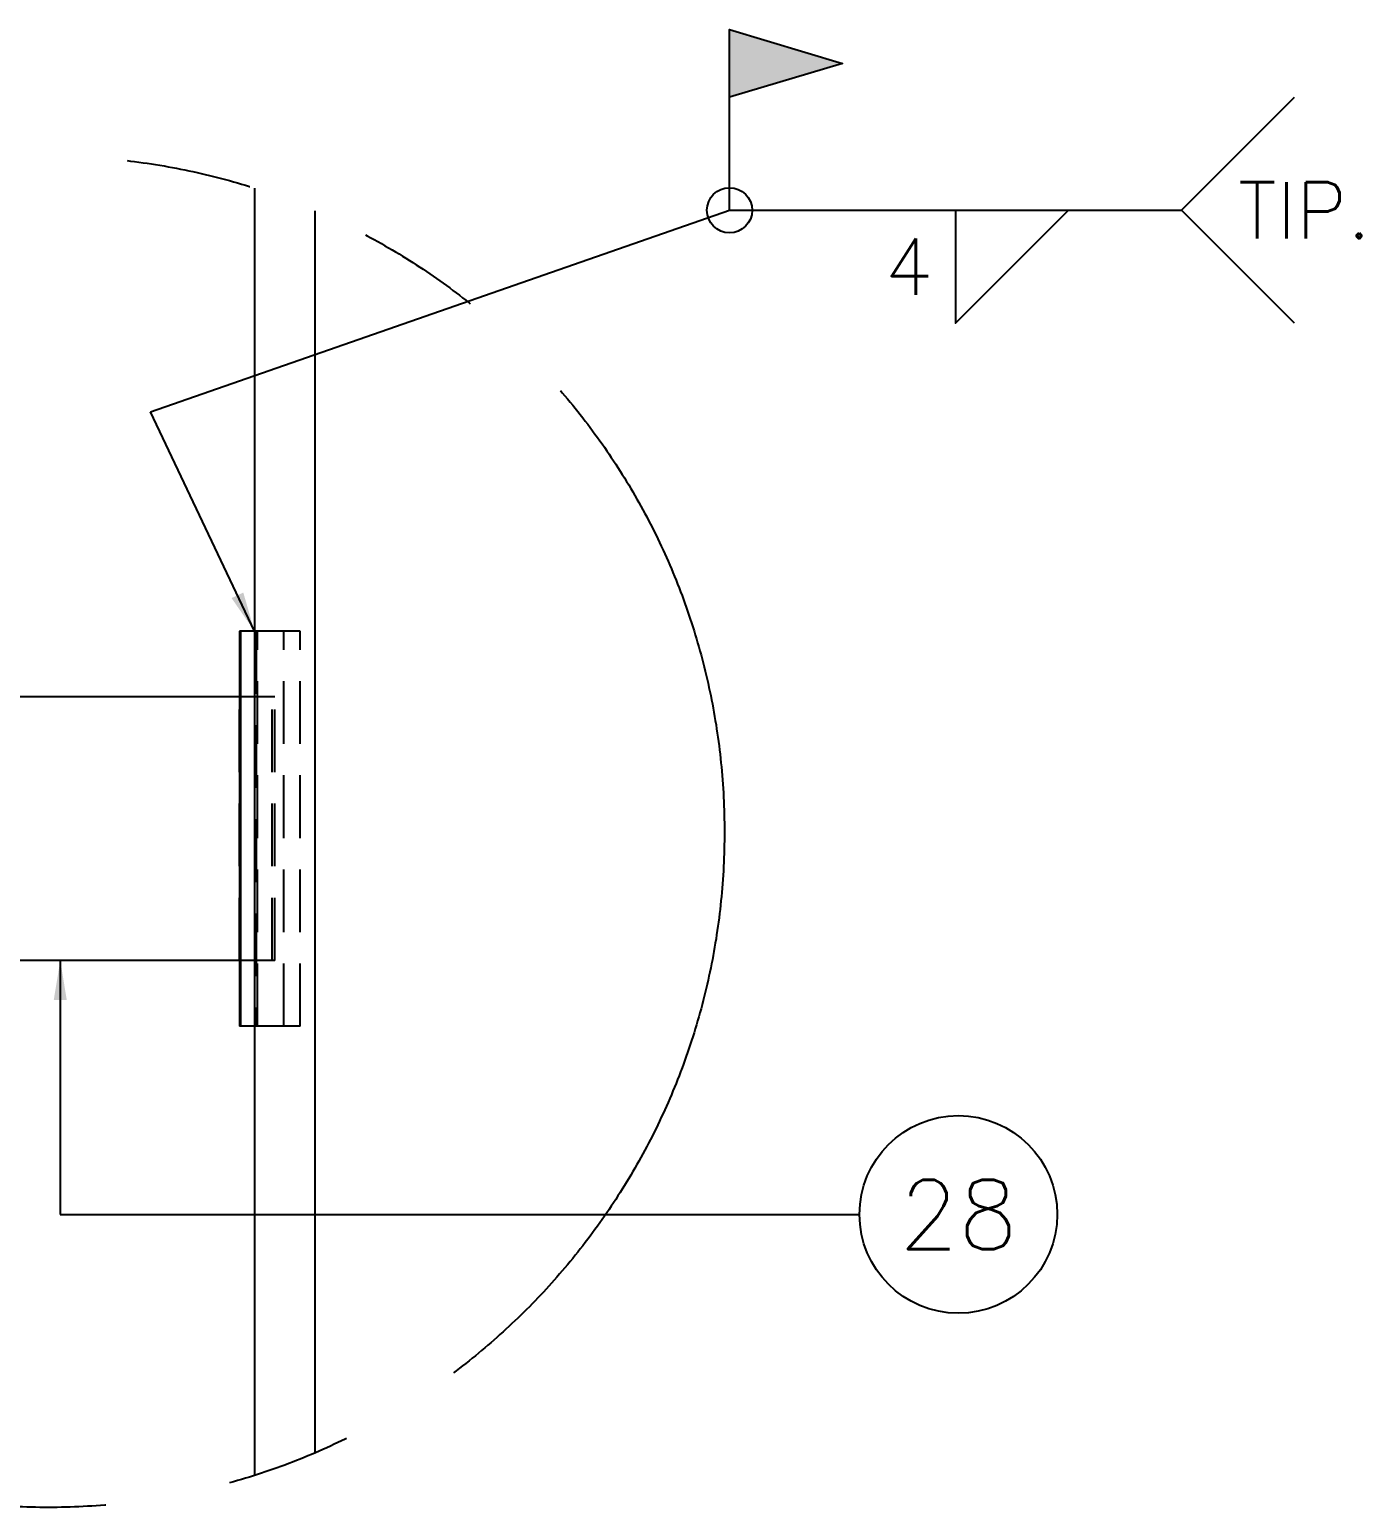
# Model space of a CAD drawing. Header units: metres. Extents: x 0 to 21025, y 0 to 14850.
# Drawn here: x 9034 to 10718, y 3735 to 5605 of the extents above; entities that cross this region are included whole.
import ezdxf
from ezdxf.enums import TextEntityAlignment as Align

# ---------------------------------------------------------------- set-up
doc = ezdxf.new("R2010")
doc.units = ezdxf.units.M
doc.header["$LTSCALE"] = 25
doc.linetypes.add('HIDDEN2', pattern=[4.7625, 3.175, -1.5875])
doc.linetypes.add('PHANTOM', pattern=[63.5, 31.75, -6.35, 6.35, -6.35, 6.35, -6.35])
for name, color, linetype in [('GSB', 7, 'Continuous'), ('MR100', 3, 'Continuous'), ('SDM', 7, 'Continuous'), ('SL1', 8, 'Continuous'), ('SL4', 4, 'Continuous'), ('SRE', 2, 'PHANTOM'), ('ST1', 7, 'HIDDEN2')]:
    doc.layers.add(name, color=color, linetype=linetype)
doc.styles.add('R100', font='simplex.shx', dxfattribs={"height": 2.5})
doc.styles.add('R140', font='simplex.shx', dxfattribs={"height": 3.5})
doc.styles.add('ROMANS', font='ROMANS.SHX')
doc.dimstyles.new('25___1-25', dxfattribs={"dimscale": 25, "dimtxt": 2.5, "dimasz": 2, "dimexe": 1.5, "dimexo": 1, "dimgap": 0.5, "dimtad": 1, "dimzin": 12, "dimtxsty": 'ROMANS', "dimcen": 0, "dimclrd": 256, "dimclre": 256, "dimclrt": 3, "dimazin": 3, "dimtfac": 1, "dimtmove": 0, "dimatfit": 0, "dimfxl": 1, "dimlwd": -1, "dimlwe": -1, "dimarcsym": 0})

# ---------------------------------------------------------------- blocks, each defined once
blk = doc.blocks.new('INDICACAO_EIXO')
at = {"layer": 'GSB', "color": 3}
blk.add_circle((0, 0), 5, dxfattribs=at)
blk = doc.blocks.new('TYPICAL (RIGHT)')
blk.add_lwpolyline([(5, -5), (0, 0), (0, 0), (5, 5)])
at = {"layer": 'MR100', "style": 'R100'}
blk.add_attdef('TIP.', text='', height=2.5, dxfattribs=at).set_placement((2.5, 0), align=Align.MIDDLE_LEFT)
blk = doc.blocks.new('SD. FILETE SIMPLES (CONTORNO)  (esq.)')
blk.add_line((0, 0), (20, 0))
blk.add_lwpolyline([(10, 0), (10, -5), (15, 0)])
blk.add_circle((0, 0), 1)
at = {"layer": 'MR100', "style": 'R100'}
blk.add_attdef('FILETE_DE_SOLDA', text='', height=2.5, dxfattribs=at).set_placement((9, -2.5), align=Align.MIDDLE_RIGHT)
blk = doc.blocks.new('BANDEIRA - SOLDA DE CAMPO  (para DIR.)')
blk.add_lwpolyline([(0, 0), (0, 8), (-5, 6.5), (0, 5)])
blk.add_solid([(-5, 6.5), (0, 5), (0, 8)])

msp = doc.modelspace()

# ---------------------------------------------------------------- linework, layer by layer
at = {"layer": 'SL1'}
for p, q in [((9318.51, 5403.847), (9318.51, 4843.746)), ((9395.176, 5375.223), (9395.176, 3804.352)), ((9318.51, 4843.746), (9318.51, 4343.746)), ((9318.51, 4343.746), (9318.51, 3775.728))]:
    msp.add_line(p, q, dxfattribs=at)
at = {"layer": 'SL4'}
for p, q in [((9299.752, 4843.746), (9299.752, 4760.413)), ((9301.489, 4843.746), (9299.752, 4843.746)), ((9301.489, 4343.746), (9301.489, 4843.746)), ((9320.242, 4843.746), (9301.489, 4843.746)), ((9300.048, 4760.413), (8875.21, 4760.413)), ((9300.048, 4427.079), (9300.048, 4760.413)), ((9300.048, 4427.079), (8966.715, 4427.079)), ((9299.752, 4427.079), (9299.752, 4343.746)), ((9301.489, 4343.746), (9299.752, 4343.746)), ((9320.242, 4343.746), (9301.489, 4343.746))]:
    msp.add_line(p, q, dxfattribs=at)
at = {"layer": 'SRE'}
msp.add_circle((9058.259, 4589.787), 854.648, dxfattribs=at)
at = {"layer": 'ST1'}
for p, q in [((9322.65, 4843.746), (9320.242, 4843.746)), ((9320.918, 4843.746), (9320.918, 4343.746)), ((9322.65, 4343.746), (9322.65, 4843.746)), ((9376.598, 4843.746), (9322.65, 4843.746)), ((9355.633, 4343.746), (9355.633, 4843.746)), ((9376.598, 4343.746), (9376.598, 4843.746)), ((9299.752, 4760.413), (9299.752, 4427.079)), ((9299.842, 4427.079), (9299.842, 4760.413)), ((9341.09, 4760.413), (9300.048, 4760.413)), ((9341.09, 4427.079), (9341.09, 4760.413)), ((9344.305, 4760.413), (9341.09, 4760.413)), ((9344.305, 4427.079), (9344.305, 4760.413)), ((9341.09, 4427.079), (9300.048, 4427.079)), ((9344.305, 4427.079), (9341.09, 4427.079)), ((9322.65, 4343.746), (9320.242, 4343.746)), ((9376.598, 4343.746), (9322.65, 4343.746))]:
    msp.add_line(p, q, dxfattribs=at)

# ---------------------------------------------------------------- block references
at = {"layer": 'GSB', "xscale": -28.57142857142857, "yscale": 28.57142857142857, "zscale": 28.57142857142857}
msp.add_blockref('BANDEIRA - SOLDA DE CAMPO  (para DIR.)', (9919.334, 5375.997), dxfattribs=at)
at = {"layer": 'GSB', "xscale": 28.57142857142857, "yscale": 28.57142857142857, "zscale": 28.57142857142857}
for name, p, values in [('TYPICAL (RIGHT)', (10490.763, 5375.997), {'TIP.': 'TIP.'}), ('SD. FILETE SIMPLES (CONTORNO)  (esq.)', (9919.334, 5375.997), {'FILETE_DE_SOLDA': '4'})]:
    msp.add_blockref(name, p, dxfattribs=at).add_auto_attribs(values)
at = {"layer": 'GSB'}
ref = msp.add_blockref('INDICACAO_EIXO', (10208.685, 4105.782), dxfattribs=dict(at, xscale=24.99999999999972, yscale=24.99999999999972, zscale=24.99999999999972))
ref.add_attrib('EIXO', '28', dxfattribs={"color": 4, "height": 87.5, "style": 'R140'}).set_placement((10208.685, 4105.782), align=Align.MIDDLE_CENTER)

# ---------------------------------------------------------------- leaders
at = {"layer": 'SDM'}
for points in [[(9318.51, 4843.746), (9187.096, 5121.204), (9919.334, 5375.997)], [(9073.094, 4427.079), (9073.094, 4105.782), (10083.685, 4105.782)]]:
    msp.add_leader(points, dimstyle='25___1-25', override={"dimgap": 0.5, "dimtad": 0}, dxfattribs=at)

doc.saveas('drawing.dxf')
